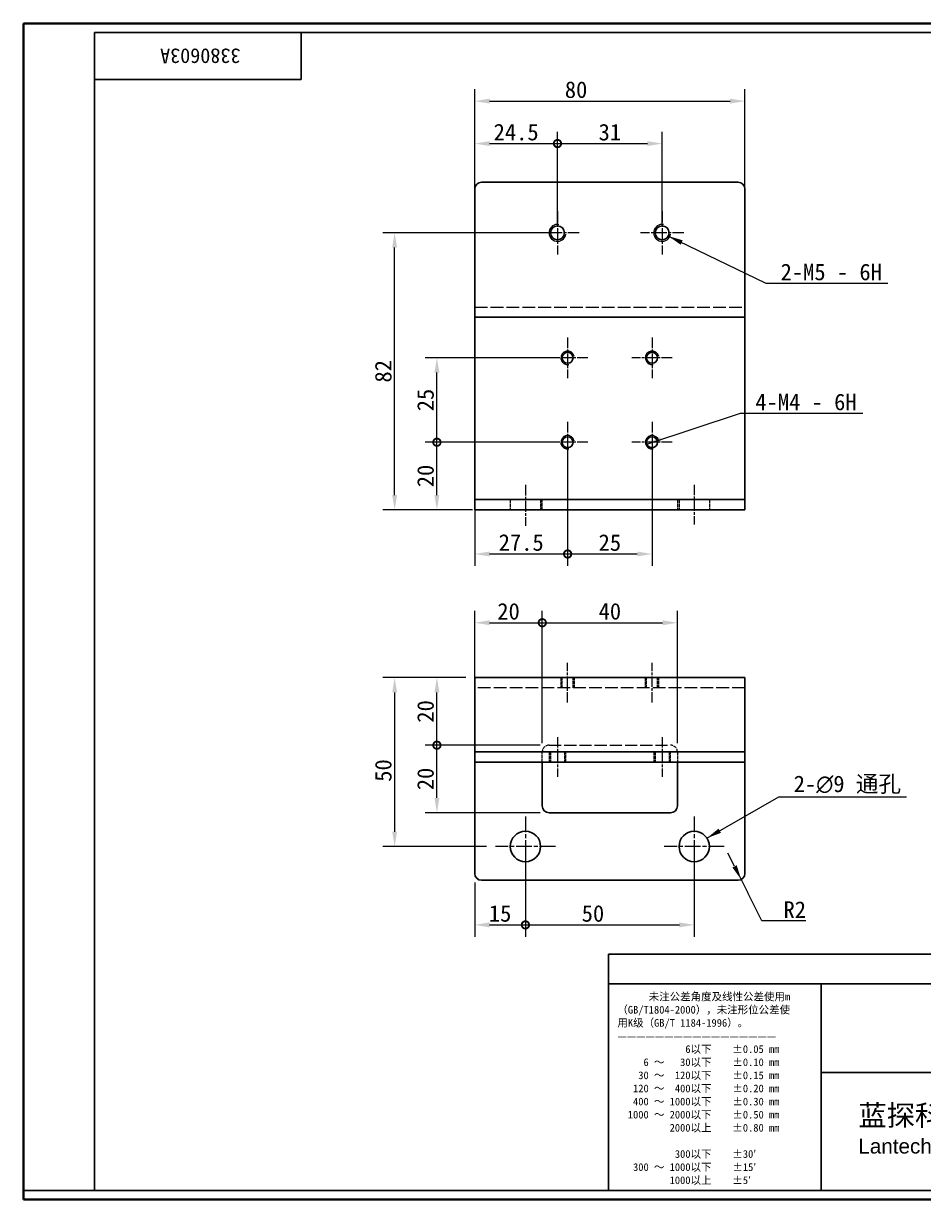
# Model space of a CAD drawing. Header units: millimetres. Extents: x 10 to 510, y 10 to 358.
# Drawn here: x 10.5 to 277, y 9.6 to 357.9 of the extents above; entities that cross this region are included whole.
import ezdxf
from ezdxf.enums import TextEntityAlignment as Align

# ---------------------------------------------------------------- set-up
doc = ezdxf.new("R2010")
doc.units = ezdxf.units.MM
doc.header["$LTSCALE"] = 1.75
doc.linetypes.add('CHAIN', pattern=[0.3543, 0.2362, -0.0295, 0.0591, -0.0295])
doc.linetypes.add('DASHED', pattern=[0.2067, 0.1654, -0.0413])
for name, color, linetype, lineweight in [('1', 7, 'Continuous', 18), ('可见 (ISO)', 7, 'Continuous', 25), ('可见窄的 (ISO)', 7, 'Continuous', 18), ('图框 (ISO)', 7, 'Continuous', 35), ('标题 (ISO)', 7, 'Continuous', 25)]:
    doc.layers.add(name, color=color, linetype=linetype, lineweight=lineweight)
for name, color, linetype, lineweight, true_color in [('中心标记 (ISO)', 1, 'CHAIN', 18, 0xff0000), ('中心线 (ISO)', 1, 'CHAIN', 18, 0xff0000), ('尺寸 (ISO)', 7, 'Continuous', 18, 0x008000), ('符号 (ISO)', 7, 'Continuous', 18, 0x008000), ('隐藏 (ISO)', 5, 'DASHED', 18, 0x0000ff)]:
    doc.layers.add(name, color=color, linetype=linetype, lineweight=lineweight, true_color=true_color)
doc.styles.add('文本样式164', font='SimSun.ttf')
doc.styles.add('文本样式165', font='SimSun.ttf')
doc.styles.add('文本样式74', font='SimSun.ttf')
doc.styles.add('最新国标', font='simfang.ttf')
doc.styles.add('注释文本 (ISO)', font='simfang.ttf')
doc.dimstyles.new('默认 (GB)', dxfattribs={"dimscale": 1.75, "dimtxt": 2.8, "dimasz": 2.5, "dimexe": 2, "dimexo": 1.5, "dimgap": 0.5, "dimtad": 1, "dimtoh": 1, "dimdsep": 46, "dimtxsty": '最新国标', "dimcen": 0.09, "dimdle": 10, "dimclrd": 256, "dimclre": 256, "dimclrt": 256, "dimaunit": 1, "dimadec": 3, "dimazin": 2, "dimtfac": 0.535714, "dimtdec": 3, "dimtmove": 0, "dimatfit": 3, "dimfxl": 0, "dimtolj": 1, "dimlwd": -1, "dimlwe": -1, "dimarcsym": 0})
doc.dimstyles.new('默认 (GB)$7', dxfattribs={"dimscale": 1.75, "dimtxt": 2.8, "dimasz": 2.5, "dimexe": 2, "dimexo": 1.5, "dimgap": 0.5, "dimtad": 1, "dimtoh": 1, "dimdsep": 46, "dimtxsty": '最新国标', "dimcen": 0.09, "dimdle": 10, "dimclrd": 256, "dimclre": 256, "dimclrt": 256, "dimaunit": 1, "dimadec": 3, "dimazin": 2, "dimtfac": 0.535714, "dimtdec": 3, "dimtmove": 0, "dimatfit": 3, "dimfxl": 0, "dimtolj": 1, "dimlwd": -1, "dimlwe": -1, "dimarcsym": 0})

# ---------------------------------------------------------------- blocks, each defined once
blk = doc.blocks.new('图框 最新国标')
at = {"layer": '图框 (ISO)'}
for p, q in [((6, 7), (6, 204.5)), ((6, 204.5), (291.5, 204.5)), ((291.5, 204.5), (291.5, 5.5)), ((6, 7), (6, 5.5)), ((6, 7), (6, 5.5)), ((291.5, 5.5), (6, 5.5))]:
    blk.add_line(p, q, dxfattribs=at)
at = {"layer": '图框 (ISO)', "color": 7, "linetype": 'Continuous', "lineweight": 25}
for p, q in [((18, 203), (290, 203)), ((18, 7), (18, 203)), ((18, 203), (290, 203)), ((53, 203), (53, 195)), ((290, 203), (290, 7)), ((290, 203), (290, 7)), ((53, 195), (18, 195)), ((290, 7), (6, 7)), ((290, 7), (18, 7))]:
    blk.add_line(p, q, dxfattribs=at)
at = {"layer": '图框 (ISO)', "style": '文本样式74'}
blk.add_attdef('零件代号_001', (42.72, 200.25), '', height=2.5, rotation=180, dxfattribs=at)
blk = doc.blocks.new('标题栏 最新国标')
at = {"layer": '标题 (ISO)'}
for p, q in [((381.98, -183.84), (196.98, -183.84)), ((196.98, -183.84), (196.98, -223.84)), ((254.48, -183.84), (254.48, -188.84)), ((269.48, -183.84), (269.48, -188.84)), ((281.48, -188.09), (281.48, -184.59)), ((281.48, -184.59), (286.48, -185.34)), ((289.48, -183.84), (289.48, -188.84)), ((381.98, -223.84), (381.98, -183.84)), ((383.48, -183.84), (383.48, -225.34)), ((286.48, -185.34), (286.48, -187.34)), ((196.98, -188.84), (381.98, -188.84)), ((232.98, -188.84), (232.98, -223.84)), ((286.48, -187.34), (281.48, -188.09)), ((321.98, -188.84), (321.98, -223.84)), ((321.98, -193.84), (381.98, -193.84)), ((321.98, -198.84), (381.98, -198.84)), ((351.98, -198.84), (351.98, -208.84)), ((321.98, -203.84), (232.98, -203.84)), ((321.98, -203.84), (381.98, -203.84)), ((321.98, -208.84), (381.98, -208.84)), ((321.98, -218.84), (381.98, -218.84)), ((196.98, -223.84), (381.98, -223.84)), ((383.48, -225.34), (196.98, -225.34))]:
    blk.add_line(p, q, dxfattribs=at)
at = {"layer": '标题 (ISO)', "linetype": 'CHAIN', "ltscale": 5.000333}
blk.add_line((274.98, -184.09), (274.98, -188.59), dxfattribs=at)
at = {"layer": '标题 (ISO)', "linetype": 'CHAIN', "ltscale": 15.834605}
blk.add_line((272.73, -186.34), (286.98, -186.34), dxfattribs=at)
at = {"layer": '标题 (ISO)'}
for radius in [1.75, 1]:
    blk.add_circle((274.98, -186.34), radius, dxfattribs=at)
at = {"layer": '1', "style": '文本样式164'}
for s, p in [('材 料', (299.48, -186.34)), ('UNIT: mm', (261.98, -186.34)), ('设 计', (327.98, -191.34)), ('制 图', (327.98, -196.34)), ('比 例', (327.98, -201.34)), ('重 量', (357.98, -201.34)), ('共 1  张', (336.98, -206.34)), ('第 1  张', (366.98, -206.34))]:
    blk.add_text(s, height=2, dxfattribs=at).set_placement(p, align=Align.MIDDLE_CENTER)
at = {"layer": '标题 (ISO)', "style": '注释文本 (ISO)'}
for s, insert, char_height, attachment_point, line_spacing_factor in [('\\fSimSun|b0|i0;{\\H1.3000;      未注公差角度及线性公差使用m\\P}\\fSimSun|b0|i0;{\\H1.3000;（GB/T1804-2000），未注形位公差使\\P}\\fSimSun|b0|i0;{\\H1.3000;用K级（GB/T 1184-1996）。\\P}\\fSimSun|b0|i0;{\\H1.3000;—————————————————\\P}\\fSimSun|b0|i0;{\\H1.3000;             6以下    ±0.05 mm\\P}\\fSimSun|b0|i0;{\\H1.3000;     6 ～   30以下    ±0.10 mm\\P}\\fSimSun|b0|i0;{\\H1.3000;    30 ～  120以下    ±0.15 mm\\P}\\fSimSun|b0|i0;{\\H1.3000;   120 ～  400以下    ±0.20 mm\\P}\\fSimSun|b0|i0;{\\H1.3000;   400 ～ 1000以下    ±0.30 mm\\P}\\fSimSun|b0|i0;{\\H1.3000;  1000 ～ 2000以下    ±0.50 mm\\P}\\fSimSun|b0|i0;{\\H1.3000;          2000以上    ±0.80 mm\\P}\\fSimSun|b0|i0;{\\H1.3000;\\P}\\fSimSun|b0|i0;{\\H1.3000;           300以下    ±30′\\P}\\fSimSun|b0|i0;{\\H1.3000;   300 ～ 1000以下    ±15′\\P}\\fSimSun|b0|i0;{\\H1.3000;          1000以上    ±5′}', (198.48, -206.63), 1.3, 4, 1.023913), ('{\\fMicrosoft YaHei|b0|i0|c134|p34;\\H1.75x;蓝探科工业自动化（江苏）有限公司\\P\\fArial|b0|i0|c0|p34;\\H0.71429x;Lantech Industrial Automation (Jiangsu) Co., Ltd\\fFangSong|b0|i0|c134|p49;.\\H1.15195x; }', (277.48, -213.84), 2, 5, 0.978695)]:
    blk.add_mtext(s, dxfattribs=dict(at, insert=insert, char_height=char_height, attachment_point=attachment_point, line_spacing_factor=line_spacing_factor))
at = {"layer": '标题 (ISO)', "attachment_point": 5, "style": '注释文本 (ISO)'}
for s, insert, char_height in [('\\fFangSong|b0|i0;零件号', (327.98, -211.84), 2), ('\\fSimSun|b0|i0;{\\H1.6000;未经蓝探科事先书面同意，严禁复制或发布此文件。}', (351.98, -221.34), 1.6)]:
    blk.add_mtext(s, dxfattribs=dict(at, insert=insert, char_height=char_height))
at = {"layer": '标题 (ISO)'}
for tag, p, height, style in [('材料_001', (320.09, -187.33), 2, '注释文本 (ISO)'), ('设计人_001', (353.65, -192.33), 2, '注释文本 (ISO)'), ('库存编号_001', (269.94, -198.13), 3.5, '文本样式165'), ('设计人_001', (353.65, -197.33), 2, '注释文本 (ISO)'), ('视图比例_001', (339.37, -202.33), 2, '注释文本 (ISO)'), ('质量\\P3;_001', (371.53, -202.3), 2, '注释文本 (ISO)'), ('零件代号_001', (347.87, -215.59), 3.5, '文本样式165')]:
    blk.add_attdef(tag, p, '', height=height, dxfattribs=dict(at, style=style))
blk = doc.blocks.new('_DotSmall')
at = {"color": 0, "linetype": 'ByBlock', "const_width": 0.5}
blk.add_lwpolyline([(-0.0625, 0, 1), (0.0625, 0, 1)], format="xyb", close=True, dxfattribs=at)
blk = doc.blocks.new('*D5')
at = {"layer": 'Defpoints', "color": 0, "transparency": 16777216}
for p in [(132.93, 233.88), (171.64, 233.88), (146.14, 213.88)]:
    blk.add_point(p, dxfattribs=at)
at = {"layer": '尺寸 (ISO)', "color": 116, "true_color": 0x00803f, "transparency": 16777216}
for p, q in [((169.01, 233.88), (129.43, 233.88)), ((132.93, 218.25), (132.93, 233.88)), ((143.51, 213.88), (129.43, 213.88))]:
    blk.add_line(p, q, dxfattribs=at)
blk.add_solid([(132.2, 218.25), (133.66, 218.25), (132.93, 213.88)], dxfattribs=at)
at = {"layer": '尺寸 (ISO)', "color": 116, "true_color": 0x00803f, "transparency": 16777216, "xscale": 4.375, "yscale": 4.375, "zscale": 4.375, "rotation": 90}
blk.add_blockref('_DotSmall', (132.93, 233.88), dxfattribs=at)
at = {"layer": '尺寸 (ISO)', "transparency": 16777216, "insert": (129.58, 223.88), "char_height": 4.9, "attachment_point": 5, "rotation": 90, "style": '最新国标'}
blk.add_mtext('\\A1;20', dxfattribs=at)
blk = doc.blocks.new('*D7')
at = {"layer": 'Defpoints', "color": 0, "transparency": 16777216}
for p in [(132.93, 258.88), (171.64, 258.88), (171.64, 233.88)]:
    blk.add_point(p, dxfattribs=at)
at = {"layer": '尺寸 (ISO)', "color": 116, "true_color": 0x00803f, "transparency": 16777216}
for p, q in [((169.01, 258.88), (129.43, 258.88)), ((132.93, 233.88), (132.93, 254.5)), ((169.01, 233.88), (129.43, 233.88))]:
    blk.add_line(p, q, dxfattribs=at)
blk.add_solid([(132.2, 254.5), (133.66, 254.5), (132.93, 258.88)], dxfattribs=at)
at = {"layer": '尺寸 (ISO)', "color": 116, "true_color": 0x00803f, "transparency": 16777216, "xscale": 4.375, "yscale": 4.375, "zscale": 4.375, "rotation": 270}
blk.add_blockref('_DotSmall', (132.93, 233.88), dxfattribs=at)
at = {"layer": '尺寸 (ISO)', "transparency": 16777216, "insert": (129.58, 246.38), "char_height": 4.9, "attachment_point": 5, "rotation": 90, "style": '最新国标'}
blk.add_mtext('\\A1;25', dxfattribs=at)
blk = doc.blocks.new('*D8')
at = {"layer": 'Defpoints', "color": 0, "transparency": 16777216}
for p in [(171.64, 233.88), (144.14, 219.88), (171.64, 200.78)]:
    blk.add_point(p, dxfattribs=at)
at = {"layer": '尺寸 (ISO)', "color": 116, "true_color": 0x00803f, "transparency": 16777216}
for p, q in [((171.64, 231.25), (171.64, 197.28)), ((144.14, 217.25), (144.14, 197.28)), ((148.51, 200.78), (171.64, 200.78))]:
    blk.add_line(p, q, dxfattribs=at)
blk.add_solid([(148.51, 201.51), (148.51, 200.05), (144.14, 200.78)], dxfattribs=at)
at = {"layer": '尺寸 (ISO)', "color": 116, "true_color": 0x00803f, "transparency": 16777216, "xscale": 4.375, "yscale": 4.375, "zscale": 4.375}
blk.add_blockref('_DotSmall', (171.64, 200.78), dxfattribs=at)
at = {"layer": '尺寸 (ISO)', "transparency": 16777216, "insert": (157.89, 204.15), "char_height": 4.9, "attachment_point": 5, "style": '最新国标'}
blk.add_mtext('\\A1;27.5', dxfattribs=at)
blk = doc.blocks.new('*D9')
at = {"layer": 'Defpoints', "color": 0, "transparency": 16777216}
for p in [(171.64, 233.88), (196.64, 233.88), (196.64, 200.78)]:
    blk.add_point(p, dxfattribs=at)
at = {"layer": '尺寸 (ISO)', "color": 116, "true_color": 0x00803f, "transparency": 16777216}
for p, q in [((171.64, 231.25), (171.64, 197.28)), ((196.64, 231.25), (196.64, 197.28)), ((171.64, 200.78), (192.26, 200.78))]:
    blk.add_line(p, q, dxfattribs=at)
blk.add_solid([(192.26, 201.51), (192.26, 200.05), (196.64, 200.78)], dxfattribs=at)
at = {"layer": '尺寸 (ISO)', "color": 116, "true_color": 0x00803f, "transparency": 16777216, "xscale": 4.375, "yscale": 4.375, "zscale": 4.375, "rotation": 180}
blk.add_blockref('_DotSmall', (171.64, 200.78), dxfattribs=at)
at = {"layer": '尺寸 (ISO)', "transparency": 16777216, "insert": (184.14, 204.13), "char_height": 4.9, "attachment_point": 5, "style": '最新国标'}
blk.add_mtext('\\A1;25', dxfattribs=at)
blk = doc.blocks.new('*D10')
at = {"layer": 'Defpoints', "color": 0, "transparency": 16777216}
for p in [(168.64, 322.32), (144.14, 308.88), (168.64, 295.88)]:
    blk.add_point(p, dxfattribs=at)
at = {"layer": '尺寸 (ISO)', "color": 116, "true_color": 0x00803f, "transparency": 16777216}
for p, q in [((144.14, 311.5), (144.14, 325.82)), ((168.64, 298.5), (168.64, 325.82)), ((148.51, 322.32), (168.64, 322.32))]:
    blk.add_line(p, q, dxfattribs=at)
blk.add_solid([(148.51, 323.05), (148.51, 321.59), (144.14, 322.32)], dxfattribs=at)
at = {"layer": '尺寸 (ISO)', "color": 116, "true_color": 0x00803f, "transparency": 16777216, "xscale": 4.375, "yscale": 4.375, "zscale": 4.375}
blk.add_blockref('_DotSmall', (168.64, 322.32), dxfattribs=at)
at = {"layer": '尺寸 (ISO)', "transparency": 16777216, "insert": (156.39, 325.69), "char_height": 4.9, "attachment_point": 5, "style": '最新国标'}
blk.add_mtext('\\A1;24.5', dxfattribs=at)
blk = doc.blocks.new('*D11')
at = {"layer": 'Defpoints', "color": 0, "transparency": 16777216}
for p in [(199.64, 322.32), (168.64, 295.88), (199.64, 295.88)]:
    blk.add_point(p, dxfattribs=at)
at = {"layer": '尺寸 (ISO)', "color": 116, "true_color": 0x00803f, "transparency": 16777216}
for p, q in [((168.64, 298.5), (168.64, 325.82)), ((199.64, 298.5), (199.64, 325.82)), ((168.64, 322.32), (195.26, 322.32))]:
    blk.add_line(p, q, dxfattribs=at)
blk.add_solid([(195.26, 323.05), (195.26, 321.59), (199.64, 322.32)], dxfattribs=at)
at = {"layer": '尺寸 (ISO)', "color": 116, "true_color": 0x00803f, "transparency": 16777216, "xscale": 4.375, "yscale": 4.375, "zscale": 4.375, "rotation": 180}
blk.add_blockref('_DotSmall', (168.64, 322.32), dxfattribs=at)
at = {"layer": '尺寸 (ISO)', "transparency": 16777216, "insert": (184.14, 325.67), "char_height": 4.9, "attachment_point": 5, "style": '最新国标'}
blk.add_mtext('\\A1;31', dxfattribs=at)
blk = doc.blocks.new('*D12')
at = {"layer": 'Defpoints', "color": 0, "transparency": 16777216}
for p in [(120.41, 295.88), (168.64, 295.88), (146.14, 213.88)]:
    blk.add_point(p, dxfattribs=at)
at = {"layer": '尺寸 (ISO)', "color": 116, "true_color": 0x00803f, "transparency": 16777216}
for p, q in [((166.01, 295.88), (116.91, 295.88)), ((120.41, 218.25), (120.41, 291.5)), ((143.51, 213.88), (116.91, 213.88))]:
    blk.add_line(p, q, dxfattribs=at)
for points in [[(119.68, 291.5), (121.14, 291.5), (120.41, 295.88)], [(119.68, 218.25), (121.14, 218.25), (120.41, 213.88)]]:
    blk.add_solid(points, dxfattribs=at)
at = {"layer": '尺寸 (ISO)', "transparency": 16777216, "insert": (117.06, 254.88), "char_height": 4.9, "attachment_point": 5, "rotation": 90, "style": '最新国标'}
blk.add_mtext('\\A1;82', dxfattribs=at)
blk = doc.blocks.new('*D19')
at = {"layer": 'Defpoints', "color": 0, "transparency": 16777216}
for p in [(159.14, 114.16), (144.14, 106.16), (159.14, 90.94)]:
    blk.add_point(p, dxfattribs=at)
at = {"layer": '尺寸 (ISO)', "color": 116, "true_color": 0x00803f, "transparency": 16777216}
for p, q in [((159.14, 111.53), (159.14, 87.44)), ((144.14, 103.53), (144.14, 87.44)), ((148.51, 90.94), (159.14, 90.94))]:
    blk.add_line(p, q, dxfattribs=at)
blk.add_solid([(148.51, 91.67), (148.51, 90.21), (144.14, 90.94)], dxfattribs=at)
at = {"layer": '尺寸 (ISO)', "color": 116, "true_color": 0x00803f, "transparency": 16777216, "xscale": 4.375, "yscale": 4.375, "zscale": 4.375}
blk.add_blockref('_DotSmall', (159.14, 90.94), dxfattribs=at)
at = {"layer": '尺寸 (ISO)', "transparency": 16777216, "insert": (151.64, 94.3), "char_height": 4.9, "attachment_point": 5, "style": '最新国标'}
blk.add_mtext('\\A1;15', dxfattribs=at)
blk = doc.blocks.new('*D20')
at = {"layer": 'Defpoints', "color": 0, "transparency": 16777216}
for p in [(159.14, 114.16), (209.14, 114.16), (209.14, 90.94)]:
    blk.add_point(p, dxfattribs=at)
at = {"layer": '尺寸 (ISO)', "color": 116, "true_color": 0x00803f, "transparency": 16777216}
for p, q in [((159.14, 111.53), (159.14, 87.44)), ((209.14, 111.53), (209.14, 87.44)), ((159.14, 90.94), (204.76, 90.94))]:
    blk.add_line(p, q, dxfattribs=at)
blk.add_solid([(204.76, 91.67), (204.76, 90.21), (209.14, 90.94)], dxfattribs=at)
at = {"layer": '尺寸 (ISO)', "color": 116, "true_color": 0x00803f, "transparency": 16777216, "xscale": 4.375, "yscale": 4.375, "zscale": 4.375, "rotation": 180}
blk.add_blockref('_DotSmall', (159.14, 90.94), dxfattribs=at)
at = {"layer": '尺寸 (ISO)', "transparency": 16777216, "insert": (179.14, 94.3), "char_height": 4.9, "attachment_point": 5, "style": '最新国标'}
blk.add_mtext('\\A1;50', dxfattribs=at)
blk = doc.blocks.new('*D21')
at = {"layer": 'Defpoints', "color": 0, "transparency": 16777216}
for p in [(164.14, 180.42), (144.14, 158.16), (164.14, 142.16)]:
    blk.add_point(p, dxfattribs=at)
at = {"layer": '尺寸 (ISO)', "color": 116, "true_color": 0x00803f, "transparency": 16777216}
for p, q in [((144.14, 160.78), (144.14, 183.92)), ((164.14, 144.78), (164.14, 183.92)), ((148.51, 180.42), (164.14, 180.42))]:
    blk.add_line(p, q, dxfattribs=at)
blk.add_solid([(148.51, 181.15), (148.51, 179.69), (144.14, 180.42)], dxfattribs=at)
at = {"layer": '尺寸 (ISO)', "color": 116, "true_color": 0x00803f, "transparency": 16777216, "xscale": 4.375, "yscale": 4.375, "zscale": 4.375}
blk.add_blockref('_DotSmall', (164.14, 180.42), dxfattribs=at)
at = {"layer": '尺寸 (ISO)', "transparency": 16777216, "insert": (154.14, 183.77), "char_height": 4.9, "attachment_point": 5, "style": '最新国标'}
blk.add_mtext('\\A1;20', dxfattribs=at)
blk = doc.blocks.new('*D22')
at = {"layer": 'Defpoints', "color": 0, "transparency": 16777216}
for p in [(204.14, 180.42), (164.14, 142.16), (204.14, 142.16)]:
    blk.add_point(p, dxfattribs=at)
at = {"layer": '尺寸 (ISO)', "color": 116, "true_color": 0x00803f, "transparency": 16777216}
for p, q in [((164.14, 144.78), (164.14, 183.92)), ((204.14, 144.78), (204.14, 183.92)), ((164.14, 180.42), (199.76, 180.42))]:
    blk.add_line(p, q, dxfattribs=at)
blk.add_solid([(199.76, 181.15), (199.76, 179.69), (204.14, 180.42)], dxfattribs=at)
at = {"layer": '尺寸 (ISO)', "color": 116, "true_color": 0x00803f, "transparency": 16777216, "xscale": 4.375, "yscale": 4.375, "zscale": 4.375, "rotation": 180}
blk.add_blockref('_DotSmall', (164.14, 180.42), dxfattribs=at)
at = {"layer": '尺寸 (ISO)', "transparency": 16777216, "insert": (184.14, 183.77), "char_height": 4.9, "attachment_point": 5, "style": '最新国标'}
blk.add_mtext('\\A1;40', dxfattribs=at)
blk = doc.blocks.new('*D23')
at = {"layer": 'Defpoints', "color": 0, "transparency": 16777216}
for p in [(132.93, 144.16), (166.14, 144.16), (166.14, 124.16)]:
    blk.add_point(p, dxfattribs=at)
at = {"layer": '尺寸 (ISO)', "color": 116, "true_color": 0x00803f, "transparency": 16777216}
for p, q in [((163.51, 144.16), (129.43, 144.16)), ((132.93, 128.53), (132.93, 144.16)), ((163.51, 124.16), (129.43, 124.16))]:
    blk.add_line(p, q, dxfattribs=at)
blk.add_solid([(132.2, 128.53), (133.66, 128.53), (132.93, 124.16)], dxfattribs=at)
at = {"layer": '尺寸 (ISO)', "color": 116, "true_color": 0x00803f, "transparency": 16777216, "xscale": 4.375, "yscale": 4.375, "zscale": 4.375, "rotation": 90}
blk.add_blockref('_DotSmall', (132.93, 144.16), dxfattribs=at)
at = {"layer": '尺寸 (ISO)', "transparency": 16777216, "insert": (129.58, 134.16), "char_height": 4.9, "attachment_point": 5, "rotation": 90, "style": '最新国标'}
blk.add_mtext('\\A1;20', dxfattribs=at)
blk = doc.blocks.new('*D24')
at = {"layer": 'Defpoints', "color": 0, "transparency": 16777216}
for p in [(132.93, 164.16), (144.14, 164.16), (166.14, 144.16)]:
    blk.add_point(p, dxfattribs=at)
at = {"layer": '尺寸 (ISO)', "color": 116, "true_color": 0x00803f, "transparency": 16777216}
for p, q in [((141.51, 164.16), (129.43, 164.16)), ((132.93, 144.16), (132.93, 159.78)), ((163.51, 144.16), (129.43, 144.16))]:
    blk.add_line(p, q, dxfattribs=at)
blk.add_solid([(132.2, 159.78), (133.66, 159.78), (132.93, 164.16)], dxfattribs=at)
at = {"layer": '尺寸 (ISO)', "color": 116, "true_color": 0x00803f, "transparency": 16777216, "xscale": 4.375, "yscale": 4.375, "zscale": 4.375, "rotation": 270}
blk.add_blockref('_DotSmall', (132.93, 144.16), dxfattribs=at)
at = {"layer": '尺寸 (ISO)', "transparency": 16777216, "insert": (129.58, 154.16), "char_height": 4.9, "attachment_point": 5, "rotation": 90, "style": '最新国标'}
blk.add_mtext('\\A1;20', dxfattribs=at)
blk = doc.blocks.new('*D25')
at = {"layer": 'Defpoints', "color": 0, "transparency": 16777216}
for p in [(144.14, 164.16), (120.41, 114.16), (150.26, 114.16)]:
    blk.add_point(p, dxfattribs=at)
at = {"layer": '尺寸 (ISO)', "color": 116, "true_color": 0x00803f, "transparency": 16777216}
for p, q in [((141.51, 164.16), (116.91, 164.16)), ((120.41, 159.78), (120.41, 118.53)), ((147.64, 114.16), (116.91, 114.16))]:
    blk.add_line(p, q, dxfattribs=at)
for points in [[(119.68, 159.78), (121.14, 159.78), (120.41, 164.16)], [(119.68, 118.53), (121.14, 118.53), (120.41, 114.16)]]:
    blk.add_solid(points, dxfattribs=at)
at = {"layer": '尺寸 (ISO)', "transparency": 16777216, "insert": (117.06, 136.66), "char_height": 4.9, "attachment_point": 5, "rotation": 90, "style": '最新国标'}
blk.add_mtext('\\A1;50', dxfattribs=at)
blk = doc.blocks.new('*D26')
at = {"layer": 'Defpoints', "color": 0, "transparency": 16777216}
for p in [(224.14, 334.9), (144.14, 267.88), (224.14, 267.88)]:
    blk.add_point(p, dxfattribs=at)
at = {"layer": '尺寸 (ISO)', "color": 116, "true_color": 0x00803f, "transparency": 16777216}
for p, q in [((144.14, 270.5), (144.14, 338.4)), ((224.14, 270.5), (224.14, 338.4)), ((148.51, 334.9), (219.76, 334.9))]:
    blk.add_line(p, q, dxfattribs=at)
for points in [[(148.51, 335.63), (148.51, 334.17), (144.14, 334.9)], [(219.76, 335.63), (219.76, 334.17), (224.14, 334.9)]]:
    blk.add_solid(points, dxfattribs=at)
at = {"layer": '尺寸 (ISO)', "transparency": 16777216, "insert": (174.14, 338.25), "char_height": 4.9, "attachment_point": 5, "style": '最新国标'}
blk.add_mtext('\\A1;80', dxfattribs=at)
blk = doc.blocks.new('*D27')
at = {"layer": 'Defpoints', "color": 0, "transparency": 16777216}
for p in [(222.14, 106.16), (223.03, 104.37)]:
    blk.add_point(p, dxfattribs=at)
at = {"layer": '尺寸 (ISO)', "color": 116, "true_color": 0x00803f, "transparency": 16777216}
for p, q in [((221.08, 108.29), (219.13, 112.2)), ((222.14, 106.16), (223.03, 104.37)), ((223.03, 104.37), (224.98, 100.45)), ((229.11, 92.15), (224.98, 100.45)), ((242.15, 92.15), (229.11, 92.15))]:
    blk.add_line(p, q, dxfattribs=at)
blk.add_solid([(221.73, 108.61), (220.43, 107.96), (223.03, 104.37)], dxfattribs=at)
at = {"layer": '尺寸 (ISO)', "transparency": 16777216, "insert": (238.9, 95.47), "char_height": 4.9, "attachment_point": 5, "style": '最新国标'}
blk.add_mtext('\\A1;R2', dxfattribs=at)

msp = doc.modelspace()

# ---------------------------------------------------------------- linework, layer by layer
at = {"layer": '中心标记 (ISO)', "ltscale": 8.180926}
for p, q in [((168.6379, 302.3215), (168.6379, 289.4375)), ((199.6379, 302.3215), (199.6379, 289.4375)), ((175.0799, 295.8795), (162.1959, 295.8795)), ((206.0799, 295.8795), (193.1959, 295.8795))]:
    msp.add_line(p, q, dxfattribs=at)
at = {"layer": '中心标记 (ISO)', "ltscale": 7.614528}
for p, q in [((171.6379, 264.8755), (171.6379, 252.8835)), ((196.6379, 264.8755), (196.6379, 252.8835)), ((177.6339, 258.8795), (165.6419, 258.8795)), ((202.6339, 258.8795), (190.6419, 258.8795)), ((171.6379, 239.8755), (171.6379, 227.8835)), ((196.6379, 239.8755), (196.6379, 227.8835)), ((177.6339, 233.8795), (165.6419, 233.8795)), ((202.6339, 233.8795), (190.6419, 233.8795))]:
    msp.add_line(p, q, dxfattribs=at)
at = {"layer": '中心标记 (ISO)', "ltscale": 11.270718}
for p, q in [((159.1379, 123.0345), (159.1379, 105.2845)), ((209.1379, 123.0345), (209.1379, 105.2845)), ((168.0129, 114.1595), (150.2629, 114.1595)), ((218.0129, 114.1595), (200.2629, 114.1595))]:
    msp.add_line(p, q, dxfattribs=at)
at = {"layer": '中心线 (ISO)', "ltscale": 7.698923}
msp.add_line((159.1379, 221.2545), (159.1379, 209.1296), dxfattribs=at)
at = {"layer": '中心线 (ISO)', "ltscale": 7.460864}
for p, q in [((209.1379, 221.2545), (209.1379, 209.5045)), ((171.6379, 156.7845), (171.6379, 168.5345)), ((196.6379, 156.7845), (196.6379, 168.5345)), ((196.6379, 156.7845), (196.6379, 168.5345)), ((168.6379, 146.5345), (168.6379, 134.7845)), ((199.6379, 146.5345), (199.6379, 134.7845))]:
    msp.add_line(p, q, dxfattribs=at)
at = {"layer": '可见 (ISO)'}
for p, q in [((146.1379, 310.8795), (222.1379, 310.8795)), ((144.1379, 276.8795), (144.1379, 308.8795)), ((224.1379, 308.8795), (224.1379, 276.8795)), ((144.1379, 276.8795), (144.1379, 270.8795)), ((224.1379, 270.8795), (224.1379, 276.8795)), ((224.1379, 270.8795), (144.1379, 270.8795)), ((144.1379, 267.8795), (144.1379, 270.8795)), ((224.1379, 267.8795), (224.1379, 270.8795)), ((144.1379, 219.8795), (144.1379, 267.8795)), ((224.1379, 219.8795), (224.1379, 267.8795)), ((144.1379, 216.8795), (144.1379, 219.8795)), ((224.1379, 216.8795), (224.1379, 219.8795)), ((144.1379, 216.8795), (146.1379, 216.8795)), ((144.1379, 216.8795), (144.1379, 213.8795)), ((222.1379, 216.8795), (146.1379, 216.8795)), ((222.1379, 216.8795), (224.1379, 216.8795)), ((224.1379, 213.8795), (224.1379, 216.8795)), ((146.1379, 213.8795), (144.1379, 213.8795)), ((146.1379, 213.8795), (222.1379, 213.8795)), ((224.1379, 213.8795), (222.1379, 213.8795)), ((144.1379, 164.1595), (224.1379, 164.1595)), ((144.1379, 164.1595), (144.1379, 158.1595)), ((224.1379, 158.1595), (224.1379, 164.1595)), ((144.1379, 145.1595), (144.1379, 158.1595)), ((224.1379, 158.1595), (224.1379, 145.1595)), ((144.1379, 145.1595), (144.1379, 142.1595)), ((224.1379, 145.1595), (224.1379, 142.1595)), ((144.1379, 142.1595), (146.1379, 142.1595)), ((144.1379, 142.1595), (144.1379, 139.1595)), ((146.1379, 142.1595), (222.1379, 142.1595)), ((222.1379, 142.1595), (224.1379, 142.1595)), ((224.1379, 139.1595), (224.1379, 142.1595)), ((146.1379, 139.1595), (144.1379, 139.1595)), ((144.1379, 106.1595), (144.1379, 139.1595)), ((146.1379, 139.1595), (222.1379, 139.1595)), ((164.1379, 126.1595), (164.1379, 139.1595)), ((204.1379, 139.1595), (204.1379, 126.1595)), ((224.1379, 139.1595), (222.1379, 139.1595)), ((224.1379, 106.1595), (224.1379, 139.1595)), ((202.1379, 124.1595), (166.1379, 124.1595)), ((222.1379, 104.1595), (146.1379, 104.1595))]:
    msp.add_line(p, q, dxfattribs=at)
for centre, radius in [((168.6379, 295.8795), 2.067), ((199.6379, 295.8795), 2.067), ((171.6379, 258.8795), 1.621), ((196.6379, 258.8795), 1.621), ((171.6379, 233.8795), 1.621), ((196.6379, 233.8795), 1.621), ((159.1379, 114.1595), 4.5), ((209.1379, 114.1595), 4.5)]:
    msp.add_circle(centre, radius, dxfattribs=at)
for centre, start, end in [((146.1379, 308.8795), 90, 180), ((222.1379, 308.8795), 0, 90), ((166.1379, 126.1595), 180, 270), ((202.1379, 126.1595), 270, 0), ((146.1379, 106.1595), 180, 270), ((222.1379, 106.1595), 270, 0)]:
    msp.add_arc(centre, 2, start, end, dxfattribs=at)
at = {"layer": '可见窄的 (ISO)'}
for centre, radius, start, end in [((168.6379, 295.8795), 2.5, 80, 350), ((199.6379, 295.8795), 2.5, 80, 350), ((171.6379, 258.8795), 2, 10, 280), ((196.6379, 258.8795), 2, 10, 280), ((171.6379, 233.8795), 2, 10, 280), ((196.6379, 233.8795), 2, 10, 280)]:
    msp.add_arc(centre, radius, start, end, dxfattribs=at)
at = {"layer": '隐藏 (ISO)', "ltscale": 13.009558}
for p, q in [((144.1379, 273.8795), (224.1379, 273.8795)), ((224.1379, 161.1595), (144.1379, 161.1595))]:
    msp.add_line(p, q, dxfattribs=at)
at = {"layer": '隐藏 (ISO)', "ltscale": 3.265094}
for p, q in [((154.6379, 216.8795), (154.6379, 213.8795)), ((163.6379, 216.8795), (163.6379, 213.8795)), ((164.1379, 213.8795), (164.1379, 216.8795)), ((204.1379, 216.8795), (204.1379, 213.8795)), ((204.6379, 216.8795), (204.6379, 213.8795)), ((213.6379, 216.8795), (213.6379, 213.8795)), ((169.6379, 164.1595), (169.6379, 161.1595)), ((170.0169, 161.1595), (170.0169, 164.1595)), ((173.2589, 161.1595), (173.2589, 164.1595)), ((173.6379, 161.1595), (173.6379, 164.1595)), ((194.6379, 164.1595), (194.6379, 161.1595)), ((195.0169, 161.1595), (195.0169, 164.1595)), ((198.2589, 161.1595), (198.2589, 164.1595)), ((198.6379, 161.1595), (198.6379, 164.1595)), ((164.1379, 139.1595), (164.1379, 142.1595)), ((166.1379, 142.1595), (166.1379, 139.1595)), ((166.5709, 142.1595), (166.5709, 139.1595)), ((170.7049, 142.1595), (170.7049, 139.1595)), ((171.1379, 139.1595), (171.1379, 142.1595)), ((197.1379, 142.1595), (197.1379, 139.1595)), ((197.5709, 142.1595), (197.5709, 139.1595)), ((201.7049, 142.1595), (201.7049, 139.1595)), ((202.1379, 139.1595), (202.1379, 142.1595)), ((204.1379, 142.1595), (204.1379, 139.1595))]:
    msp.add_line(p, q, dxfattribs=at)
at = {"layer": '隐藏 (ISO)', "ltscale": 12.44039}
msp.add_line((166.1379, 144.1595), (202.1379, 144.1595), dxfattribs=at)
at = {"layer": '隐藏 (ISO)', "ltscale": 3.419203}
for centre, start, end in [((166.1379, 142.1595), 90, 180), ((202.1379, 142.1595), 0, 90)]:
    msp.add_arc(centre, 2, start, end, dxfattribs=at)

# ---------------------------------------------------------------- block references
at = {"xscale": 1.75, "yscale": 1.75, "zscale": 1.75}
msp.add_blockref('图框 最新国标', (0, 0), dxfattribs=at).add_auto_attribs({'零件代号_001': '3380603A'})
ref = msp.add_blockref('标题栏 最新国标', (-160.9694, 403.9775), dxfattribs=dict(xscale=1.75, yscale=1.75, zscale=1.75))
ref.add_attrib('零件代号_001', '3380603A', (447.8094, 26.6875), dxfattribs={"layer": '标题 (ISO)', "height": 6.125, "style": '文本样式165'})
ref.add_attrib('库存编号_001', '安装板', (311.434, 57.2441), dxfattribs={"layer": '标题 (ISO)', "height": 6.125, "style": '文本样式165'})
ref.add_attrib('质量\\P3;_001', '无', (489.2, 49.945), dxfattribs={"layer": '标题 (ISO)', "height": 3.5, "style": '注释文本 (ISO)'})
ref.add_attrib('视图比例_001', '4 : 7', (432.93, 49.905), dxfattribs={"layer": '标题 (ISO)', "height": 3.5, "style": '注释文本 (ISO)'})
ref.add_attrib('设计人_001', 'LIA002', (457.92, 67.395), dxfattribs={"layer": '标题 (ISO)', "height": 3.5, "style": '注释文本 (ISO)'})
ref.add_attrib('设计人_001', 'LIA002', (457.92, 58.645), dxfattribs={"layer": '标题 (ISO)', "height": 3.5, "style": '注释文本 (ISO)'})
ref.add_attrib('材料_001', 'SUS304', (399.195, 76.145), dxfattribs={"layer": '标题 (ISO)', "height": 3.5, "style": '注释文本 (ISO)'})

# ---------------------------------------------------------------- texts
at = {"layer": '符号 (ISO)', "char_height": 4.9, "attachment_point": 7, "line_spacing_factor": 0.49, "style": '最新国标'}
for s, insert, width in [('2-M5 - 6H', (234.7134, 281.7708), 33.340632), ('4-M4 - 6H', (227.2317, 243.2737), 33.340632), ('2-\\fAIGDT|b0|i0;{\\H4.9000;n}\\fFangSong|b0|i0;{\\H4.9000;9 通孔}', (238.5834, 129.7252), 35.182245)]:
    msp.add_mtext(s, dxfattribs=dict(at, insert=insert, width=width))

# ---------------------------------------------------------------- dimensions: what is measured, and where the dimension line sits
at = {"layer": '尺寸 (ISO)', "color": 116, "true_color": 0x00803f}
dim = msp.add_linear_dim(base=(224.1379, 334.8968), p1=(144.1379, 267.8795), p2=(224.1379, 267.8795), dimstyle='默认 (GB)', override={"dimgap": 0.5, "dimtoh": 0, "dimdec": 2, "dimtol": 0, "dimlim": 0, "dimtp": 0, "dimtm": 0, "dimtdec": 3, "dimtofl": 0, "dimatfit": 1}, dxfattribs=at)
dim.commit()
dim.dimension.update_dxf_attribs({"geometry": '*D26', "text_midpoint": (174.1379, 334.8968), "dimtype": 160})
for base, p1, p2, angle, override, picture, middle in [((168.6379, 322.3213), (144.1379, 308.8795), (168.6379, 295.8795), 180, {"dimgap": 0.5, "dimtoh": 0, "dimdec": 2, "dimblk2": 'DotSmall', "dimsah": 1, "dimdle": 0, "dimtol": 0, "dimlim": 0, "dimtp": 0, "dimtm": 0, "dimtdec": 3, "dimtofl": 0, "dimatfit": 1}, '*D10', (156.3879, 322.3213)), ((199.6379, 322.3213), (168.6379, 295.8795), (199.6379, 295.8795), 180, {"dimgap": 0.5, "dimtoh": 0, "dimdec": 2, "dimblk1": 'DotSmall', "dimsah": 1, "dimdle": 0, "dimtol": 0, "dimlim": 0, "dimtp": 0, "dimtm": 0, "dimtdec": 3, "dimtofl": 0, "dimatfit": 1}, '*D11', (184.1379, 322.3213)), ((120.414, 295.8795), (146.1379, 213.8795), (168.6379, 295.8795), 270, {"dimgap": 0.5, "dimtoh": 0, "dimdec": 2, "dimtol": 0, "dimlim": 0, "dimtp": 0, "dimtm": 0, "dimtdec": 3, "dimtofl": 0, "dimatfit": 1}, '*D12', (120.414, 254.8795)), ((132.9293, 258.8795), (171.6379, 233.8795), (171.6379, 258.8795), 90, {"dimgap": 0.5, "dimtoh": 0, "dimdec": 2, "dimblk1": 'DotSmall', "dimsah": 1, "dimdle": 0, "dimtol": 0, "dimlim": 0, "dimtp": 0, "dimtm": 0, "dimtdec": 3, "dimtofl": 0, "dimatfit": 1}, '*D7', (132.9293, 246.3795)), ((132.9293, 233.8795), (146.1379, 213.8795), (171.6379, 233.8795), 90, {"dimgap": 0.5, "dimtoh": 0, "dimdec": 2, "dimblk2": 'DotSmall', "dimsah": 1, "dimdle": 0, "dimtol": 0, "dimlim": 0, "dimtp": 0, "dimtm": 0, "dimtdec": 3, "dimtofl": 0, "dimatfit": 1}, '*D5', (132.9293, 223.8795)), ((171.6379, 200.7788), (144.1379, 219.8795), (171.6379, 233.8795), 180, {"dimgap": 0.5, "dimtoh": 0, "dimdec": 2, "dimblk2": 'DotSmall', "dimsah": 1, "dimdle": 0, "dimtol": 0, "dimlim": 0, "dimtp": 0, "dimtm": 0, "dimtdec": 3, "dimtofl": 0, "dimatfit": 1}, '*D8', (157.8879, 200.7788)), ((196.6379, 200.7788), (171.6379, 233.8795), (196.6379, 233.8795), 180, {"dimgap": 0.5, "dimtoh": 0, "dimdec": 2, "dimblk1": 'DotSmall', "dimsah": 1, "dimdle": 0, "dimtol": 0, "dimlim": 0, "dimtp": 0, "dimtm": 0, "dimtdec": 3, "dimtofl": 0, "dimatfit": 1}, '*D9', (184.1379, 200.7788)), ((164.1379, 180.4165), (144.1379, 158.1595), (164.1379, 142.1595), 180, {"dimgap": 0.5, "dimtoh": 0, "dimdec": 2, "dimblk2": 'DotSmall', "dimsah": 1, "dimdle": 0, "dimtol": 0, "dimlim": 0, "dimtp": 0, "dimtm": 0, "dimtdec": 3, "dimtofl": 0, "dimatfit": 1}, '*D21', (154.1379, 180.4165)), ((204.1379, 180.4165), (164.1379, 142.1595), (204.1379, 142.1595), 180, {"dimgap": 0.5, "dimtoh": 0, "dimdec": 2, "dimblk1": 'DotSmall', "dimsah": 1, "dimdle": 0, "dimtol": 0, "dimlim": 0, "dimtp": 0, "dimtm": 0, "dimtdec": 3, "dimtofl": 0, "dimatfit": 1}, '*D22', (184.1379, 180.4165)), ((120.414, 114.1595), (144.1379, 164.1595), (150.2629, 114.1595), 270, {"dimgap": 0.5, "dimtoh": 0, "dimdec": 2, "dimtol": 0, "dimlim": 0, "dimtp": 0, "dimtm": 0, "dimtdec": 3, "dimtofl": 0, "dimatfit": 1}, '*D25', (120.414, 136.6595)), ((132.9293, 164.1595), (166.1379, 144.1595), (144.1379, 164.1595), 90, {"dimgap": 0.5, "dimtoh": 0, "dimdec": 2, "dimblk1": 'DotSmall', "dimsah": 1, "dimdle": 0, "dimtol": 0, "dimlim": 0, "dimtp": 0, "dimtm": 0, "dimtdec": 3, "dimtofl": 0, "dimatfit": 1}, '*D24', (132.9293, 154.1595)), ((132.9293, 144.1595), (166.1379, 124.1595), (166.1379, 144.1595), 90, {"dimgap": 0.5, "dimtoh": 0, "dimdec": 2, "dimblk2": 'DotSmall', "dimsah": 1, "dimdle": 0, "dimtol": 0, "dimlim": 0, "dimtp": 0, "dimtm": 0, "dimtdec": 3, "dimtofl": 0, "dimatfit": 1}, '*D23', (132.9293, 134.1595)), ((159.1379, 90.9426), (144.1379, 106.1595), (159.1379, 114.1595), 180, {"dimgap": 0.5, "dimtoh": 0, "dimdec": 2, "dimblk2": 'DotSmall', "dimsah": 1, "dimdle": 0, "dimtol": 0, "dimlim": 0, "dimtp": 0, "dimtm": 0, "dimtdec": 3, "dimtofl": 0, "dimatfit": 1}, '*D19', (151.6379, 90.9426)), ((209.1379, 90.9426), (159.1379, 114.1595), (209.1379, 114.1595), 180, {"dimgap": 0.5, "dimtoh": 0, "dimdec": 2, "dimblk1": 'DotSmall', "dimsah": 1, "dimdle": 0, "dimtol": 0, "dimlim": 0, "dimtp": 0, "dimtm": 0, "dimtdec": 3, "dimtofl": 0, "dimatfit": 1}, '*D20', (179.1379, 90.9426))]:
    dim = msp.add_linear_dim(base=base, p1=p1, p2=p2, angle=angle, dimstyle='默认 (GB)', override=override, dxfattribs=at)
    dim.commit()
    dim.dimension.update_dxf_attribs({"geometry": picture, "text_midpoint": middle, "dimtype": 160})
dim = msp.add_radius_dim(center=(222.1379, 106.1595), mpoint=(223.0289, 104.369), dimstyle='默认 (GB)', override={"dimgap": 0.5, "dimtih": 1, "dimdec": 2, "dimlfac": 1, "dimcen": 0, "dimtol": 0, "dimlim": 0, "dimtp": 0, "dimtm": 0, "dimtdec": 3}, dxfattribs=at)
dim.commit()
dim.dimension.update_dxf_attribs({"geometry": '*D27', "text_midpoint": (238.9031, 92.1485), "dimtype": 164})

# ---------------------------------------------------------------- leaders
at = {"layer": '符号 (ISO)', "annotation_type": 0, "has_hookline": 1, "hookline_direction": 0}
for points, text_width in [([(201.4736, 294.9295), (230.3384, 280.9541), (234.7134, 280.9541)], 31.752), ([(195.1071, 233.3465), (222.8567, 242.4571), (227.2317, 242.4571)], 31.864), ([(212.8961, 116.6346), (234.2084, 128.9085), (238.5834, 128.9085)], 33.4477)]:
    msp.add_leader(points, dimstyle='默认 (GB)$7', override={"dimgap": 0, "dimtad": 1}, dxfattribs=dict(at, text_width=text_width))

doc.saveas('drawing.dxf')
